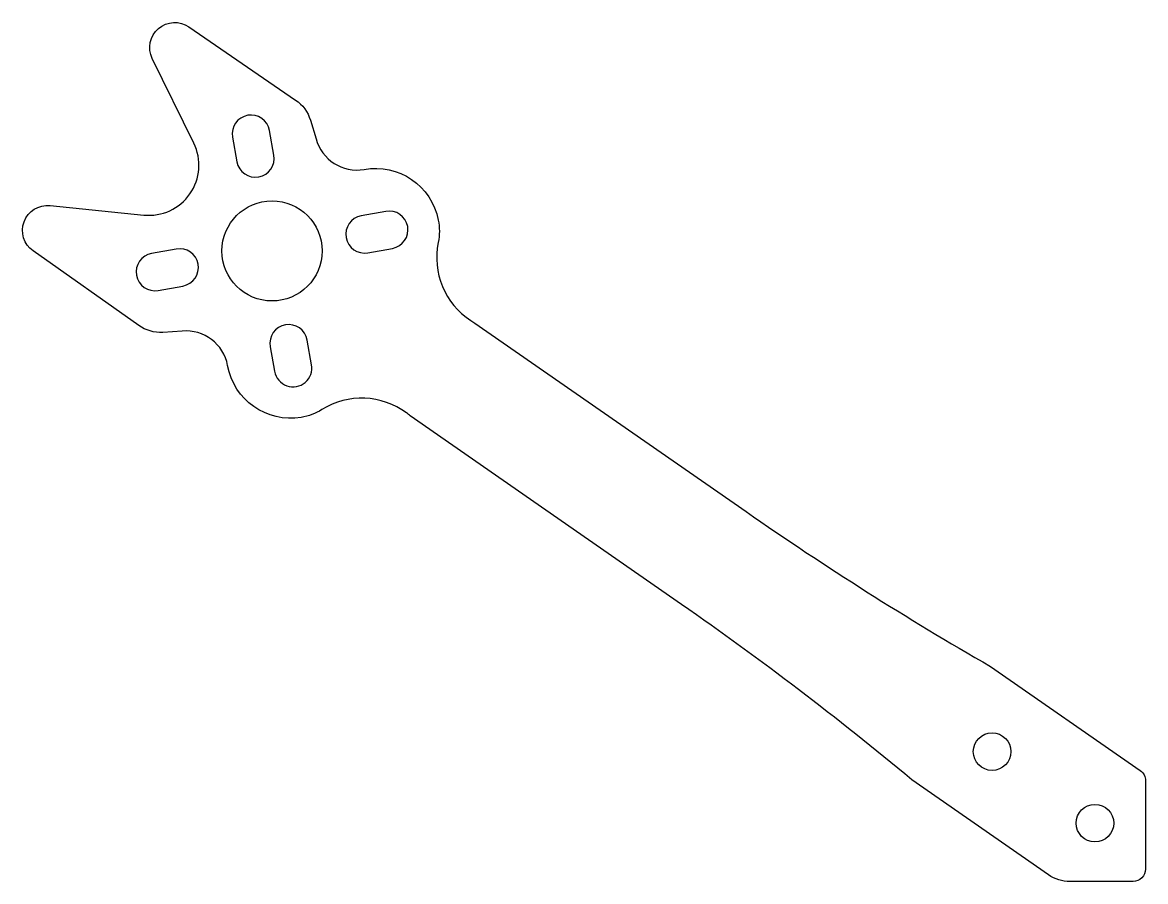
# Model space of a CAD drawing. Header units: millimetres. Extents: x -46.2 to 43.5, y -31.7 to 36.9.
import ezdxf

# ---------------------------------------------------------------- set-up
doc = ezdxf.new("R2010")
doc.units = ezdxf.units.MM
doc.layers.get('0').update_dxf_attribs({"linetype": 'CONTINUOUS'})

msp = doc.modelspace()

# ---------------------------------------------------------------- linework, layer by layer
for p, q in [((-26.123, 26.33), (-26.477, 28.299)), ((-29.43, 27.768), (-29.076, 25.799)), ((-33.92, 18.832), (-35.888, 18.478)), ((-35.357, 15.526), (-33.389, 15.88))]:
    msp.add_line(p, q)
for points in [[(-45.353, 18.676, -0.771339), (-44, 22.301), (-36.514, 21.545, 0.588448), (-32.521, 27.287), (-35.835, 34.042, -0.771339), (-32.908, 36.572), (-24.389, 30.73, -0.169949), (-23.216, 29.131), (-22.76, 27.637, 0.390096), (-18.923, 25.195, -0.409094), (-13, 21.146, -0.099944), (-13.008, 19.364, 0.308392), (-10.411, 13.125, 0.012082), (-10.082, 12.921), (11.567, -2.136, 0.021618), (31.093, -14.5), (43.032, -22.804, -0.245536), (43.461, -23.625), (43.461, -30.67, -0.414214), (42.461, -31.67), (37.432, -31.67, -0.153085), (35.719, -31.133), (24.804, -23.543, 0.021618), (6.417, -9.543), (-15.235, 5.511, 0.011985), (-15.538, 5.747, 0.308458), (-22.292, 6.011, -0.099145), (-23.945, 5.386, -0.40997), (-29.819, 9.527, 0.390096), (-33.444, 12.273), (-35.004, 12.181, -0.169949), (-36.91, 12.724)], [(-17.188, 21.84), (-19.156, 21.487, 1), (-18.626, 18.534), (-16.657, 18.888, 1)], [(-23.115, 9.598), (-23.469, 11.567, 1), (-26.422, 11.036), (-26.068, 9.068, 1)]]:
    msp.add_lwpolyline(points, format="xyb", close=True)
for centre, radius in [((-26.273, 18.683), 4), ((31.211, -21.298), 1.5), ((39.421, -27.008), 1.5)]:
    msp.add_circle(centre, radius)
for centre, start, end in [((-27.954, 28.033), 10.19199, 190.19199), ((-27.6, 26.065), -169.80801, 10.19199), ((-33.654, 17.356), -79.80801, 100.19199), ((-35.623, 17.002), 100.19199, 280.19199)]:
    msp.add_arc(centre, 1.5, start, end)

doc.saveas('drawing.dxf')
